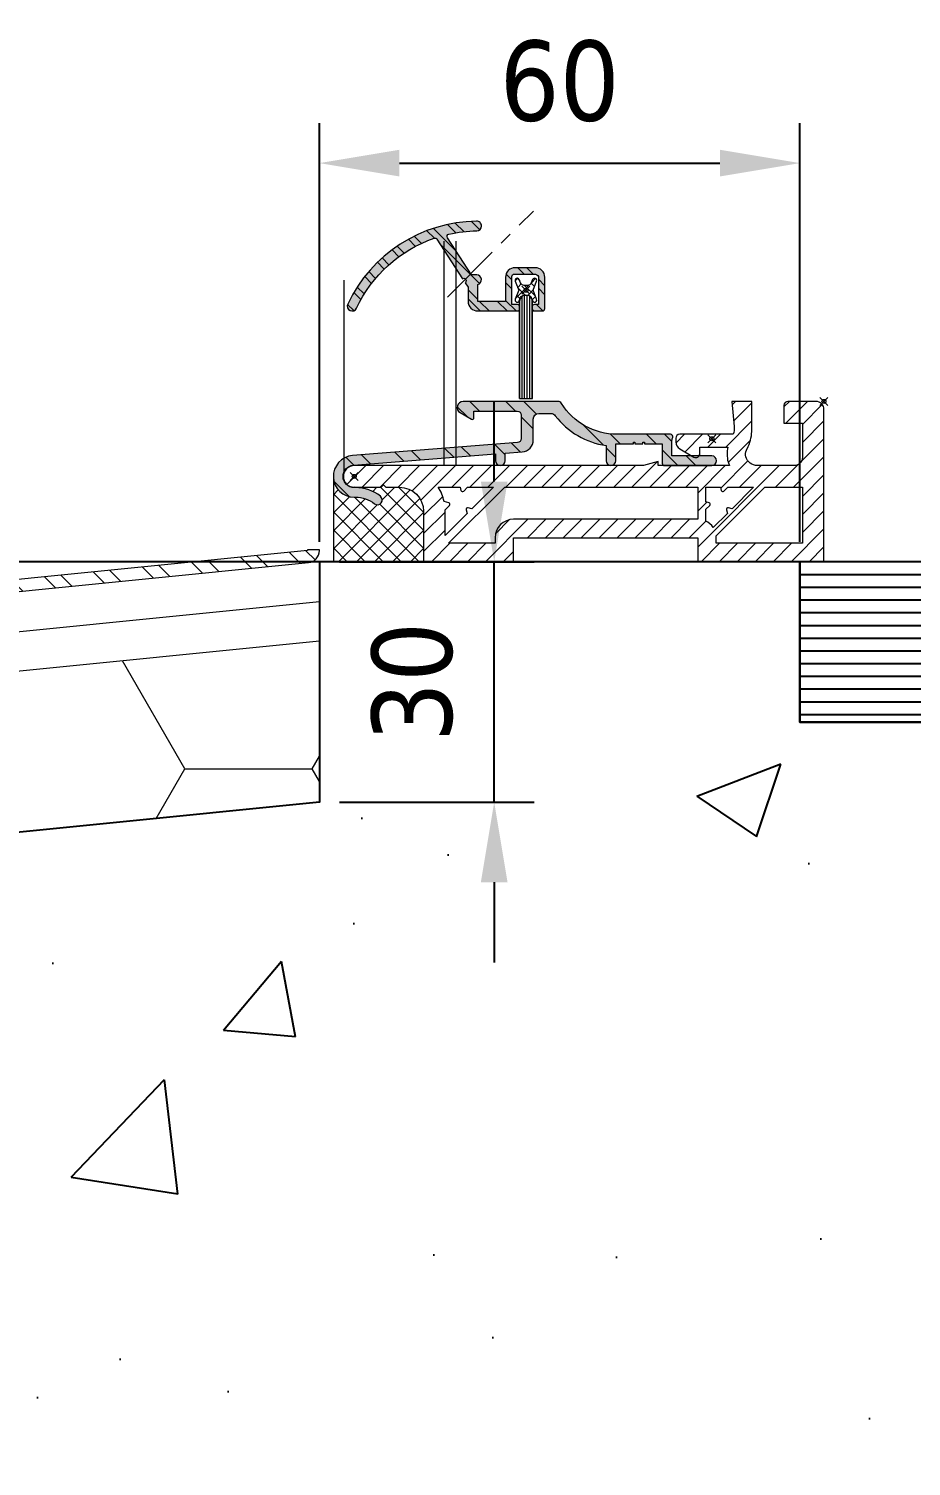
# Model space of a CAD drawing. Header units: millimetres. Extents: x -20000 to 230000, y -17405 to 24510.
# Drawn here: x 44963.7 to 45073.9, y -13999.1 to -13819.8 of the extents above; entities that cross this region are included whole.
import ezdxf

# ---------------------------------------------------------------- set-up
doc = ezdxf.new("R2010")
doc.units = ezdxf.units.MM
doc.header["$PDMODE"] = 35
doc.header["$PDSIZE"] = 0.5
doc.linetypes.add('AXES', pattern=[50.800000000000004, 31.75, -6.35, 6.35, -6.35])
doc.layers.get('0').update_dxf_attribs({"lineweight": 13})
doc.layers.get('Defpoints').update_dxf_attribs({"true_color": 0xc2a584})
doc.layers.add('0 - Invisible', color=43, linetype='Continuous', lineweight=0, plot=False)
for name, color, linetype, lineweight in [('1 - Aluminium', 150, 'Continuous', 13), ('1 - Axe', 1, 'AXES', 0), ('1 - BETON', 251, 'Continuous', 25), ('1 - Béton', 251, 'Continuous', 25), ('1 - Cotation', 32, 'Continuous', 13), ('1 - Isolant', 132, 'Continuous', 13), ('1 - Joint', 7, 'Continuous', 13), ('1 - Platre', 252, 'Continuous', 13), ('1 - PVC', 7, 'Continuous', 13), ('1 - Silicone', 40, 'Continuous', 13)]:
    doc.layers.add(name, color=color, linetype=linetype, lineweight=lineweight)
doc.layers.add('1 - Cache', color=7, linetype='Continuous', lineweight=0, true_color=0xffffff)
doc.styles.add('Texte Poralu', font='tahomabd.ttf')
doc.dimstyles.new('30 - 1000', dxfattribs={"dimtxt": 10, "dimasz": 10, "dimexe": 5, "dimexo": 2.5, "dimgap": 5, "dimtad": 1, "dimdec": 1, "dimtxsty": 'Texte Poralu', "dimcen": 5, "dimazin": 0, "dimtfac": 1, "dimtdec": 1, "dimtmove": 0, "dimatfit": 3, "dimfxl": 1, "dimarcsym": 0})

# ---------------------------------------------------------------- blocks, each defined once
blk = doc.blocks.new('*U394')
at = {"layer": '1 - BETON'}
h = blk.add_hatch(dxfattribs=at)
h.set_pattern_fill('CONCRETE', color=256, scale=15, style=0, pattern_type=2)
h.set_pattern_definition([(49.99999999999999, (-70.00000000007424, 209.9999999999648), (107.589027390113, -9.412820247389266), [11.25, -123.75]), (355, (-70.00000000007424, 209.9999999999648), (-20.81270004195, 112.8288200550018), [9, -99]), (100.4514, (-61.03424800007423, 209.2155989999648), (86.77640725710323, 103.415931309143), [9.5610285, -105.1713168]), (46.18420000000002, (-70.00000000007424, 239.9999999999648), (160.0861572938467, -24.82785214935271), [16.87499999999953, -185.6249999999962]), (96.6356, (-56.65948825007422, 237.9310039499648), (140.1994058323055, 146.1176806350663), [14.3415432, -157.75695]), (351.1842, (-70.00000000007424, 239.9999999999648), (140.1992917700441, 146.1177901387987), [13.5, -148.5]), (21, (-55.00000000007424, 232.4999999999648), (89.53605781776925, -60.39283359980082), [11.25, -123.75]), (326.0000000000001, (-55.00000000007424, 232.4999999999648), (36.49729978823726, 108.772506757028), [9, -99]), (71.4514, (-47.5386650500742, 227.4672590999648), (126.0333942872235, 48.37957450649286), [9.5610285, -105.1713168]), (37.50000000000001, (-70.00000000007424, 209.9999999999648), (1.8239782975936, 49.93407807469672), [0, -97.8, 0, -100.5, 0, -99.375]), (7.499999999999999, (-70.00000000007424, 209.9999999999648), (39.46043061632229, 59.16175678235403), [0, -57.3, 0, -95.55, 0, -37.875]), (327.5, (-103.4500000000742, 209.9999999999648), (80.07336542586135, -3.383230760156963), [0, -37.5, 0, -117, 0, -155.25]), (317.5, (-118.4500000000742, 209.9999999999648), (87.47792540135794, 15.01574734984766), [0, -48.75, 0, -77.69999999999999, 0, -110.25])])
h.paths.add_polyline_path([(-168.1519566091689, -57.97670254202674), (-178.2681680429705, -57.31334441522013), (-168.4836356725723, -54.65991190799345)], flags=8)
edge = h.paths.add_edge_path(flags=0)
edge.add_line((-168.3177961408706, -56.31830722501009), (-98.66519282617082, -49.3530468935398))
h.paths.add_polyline_path([(-179.6117021402969, -60.09346763252723), (-97.09846032620796, -51.84214345111834), (-99.24791440432107, -30.34760266998717), (-181.76115621841, -38.59892685139606)], flags=24)
h.paths.add_polyline_path([(339.9999999999764, -20.00000000001455), (139.99999999998, -220.0000000000109), (-220.0000000000218, -220.0000000000182), (-220.0000000000218, -46.00000000000219), (-60, -30), (-60, 0), (0, 0), (0, -20.00000000001455)])
blk.add_lwpolyline([(339.9999999999764, -20.00000000001455), (0, -20.00000000001455), (0, 0), (-60, 0), (-60, -30), (-220.0000000000218, -46.00000000000219), (-220.0000000000218, -220.0000000000182), (-220.0000000000218, -220.0000000000182)], dxfattribs=at)
blk = doc.blocks.new('*D480')
at = {"layer": '1 - Cotation', "color": 0, "lineweight": -2, "transparency": 16777216}
for p, q in [((45000.00002455682, -13883.76779066064), (45000.00002455682, -13831.53115380268)), ((45060.00002455682, -13883.76779066064), (45060.00002455682, -13831.53115380268)), ((45010.00002455682, -13836.53115380268), (45050.00002455682, -13836.53115380268))]:
    blk.add_line(p, q, dxfattribs=at)
at = {"layer": '1 - Cotation', "color": 0, "transparency": 16777216}
for points in [[(45010.00002455682, -13834.86448713602), (45010.00002455682, -13838.19782046935), (45000.00002455682, -13836.53115380268)], [(45050.00002455682, -13834.86448713602), (45050.00002455682, -13838.19782046935), (45060.00002455682, -13836.53115380268)]]:
    blk.add_solid(points, dxfattribs=at)
at = {"layer": 'Defpoints', "color": 0, "transparency": 16777216}
for p in [(45060.00002455682, -13836.53115380268), (45000.00002455682, -13886.26779066064), (45060.00002455682, -13886.26779066064)]:
    blk.add_point(p, dxfattribs=at)
at = {"layer": '1 - Cotation', "color": 0, "transparency": 16777216, "insert": (45030.00002455682, -13826.32631834264), "char_height": 10, "attachment_point": 5, "style": 'Texte Poralu'}
blk.add_mtext('60', dxfattribs=at)
blk = doc.blocks.new('*D481')
at = {"layer": '1 - Cotation', "color": 0, "lineweight": -2, "transparency": 16777216}
for p, q in [((45021.82938786051, -13876.26779066064), (45021.82938786051, -13866.26779066064)), ((45002.50002455682, -13886.26779066064), (45026.82938786051, -13886.26779066064)), ((45021.82938786051, -13916.26779066064), (45021.82938786051, -13886.26779066064)), ((45002.50002455682, -13916.26779066064), (45026.82938786051, -13916.26779066064)), ((45021.82938786051, -13926.26779066064), (45021.82938786051, -13936.26779066064))]:
    blk.add_line(p, q, dxfattribs=at)
at = {"layer": '1 - Cotation', "color": 0, "transparency": 16777216}
for points in [[(45020.16272119385, -13876.26779066064), (45023.49605452718, -13876.26779066064), (45021.82938786051, -13886.26779066064)], [(45020.16272119385, -13926.26779066064), (45023.49605452718, -13926.26779066064), (45021.82938786051, -13916.26779066064)]]:
    blk.add_solid(points, dxfattribs=at)
at = {"layer": 'Defpoints', "color": 0, "transparency": 16777216}
for p in [(45000.00002455682, -13886.26779066064), (45021.82938786051, -13886.26779066064), (45000.00002455682, -13916.26779066064)]:
    blk.add_point(p, dxfattribs=at)
at = {"layer": '1 - Cotation', "color": 0, "transparency": 16777216, "insert": (45011.62119444211, -13901.26779066064), "char_height": 10, "attachment_point": 5, "rotation": 90, "style": 'Texte Poralu'}
blk.add_mtext('30', dxfattribs=at)
blk = doc.blocks.new('*U435')
at = {"layer": '1 - PVC'}
h = blk.add_hatch(dxfattribs=at)
h.set_pattern_fill('ANSI31', color=256, scale=0.5)
h.set_pattern_definition([(45, (-14881.66629587022, -22134.2231205837), (-1.122532015133644, 1.122532015133644), [])])
edge = h.paths.add_edge_path()
edge.add_line((0, 0), (0, 19))
edge.add_arc((-1, 19), 1, 0, 90)
edge.add_line((-1, 20), (-4.5, 20))
edge.add_arc((-4.500000000000909, 19.49999999999909), 0.5000000000009095, 89.99999999989578, 179.9999999998958)
edge.add_line((-5.000000000001819, 19.5), (-5.000000000001819, 17.29999999999927))
edge.add_line((-5.000000000001819, 17.29999999999927), (-2.700000000000728, 17.29999999999927))
edge.add_line((-2.700000000000728, 17.29999999999927), (-2.700000000000728, 13))
edge.add_arc((-3.700000000000728, 13), 1, -90, 0, ccw=False)
edge.add_line((-3.700000000000728, 12), (-8.311321888264501, 12))
edge.add_arc((-8.311321888265647, 13.50000000000042), 1.500000000000423, 195.7910797734419, 270.00000000004377, ccw=False)
edge.add_arc((-8.600000000001454, 13.41836086841853), 1.199999999999096, 154.9999999998792, 195.7910797733265, ccw=False)
edge.add_line((-9.687569344443546, 13.92550278250928), (-9.468461064816438, 14.39538200450988))
edge.add_arc((-13.99999999999867, 16.50847331321242), 4.999999999998673, 335.0000000000051, 360.0000000000121)
edge.add_line((-9, 16.50847331321347), (-9, 20))
edge.add_line((-9, 20), (-11.50000000000182, 20))
edge.add_line((-11.50000000000182, 20), (-11.22548085396193, 16.86223180263551))
edge.add_arc((-13.71596759919389, 16.64434244576804), 2.500000000002447, -17.321731380434073, 4.999999999956515, ccw=False)
edge.add_line((-11.32934774604655, 15.89999999999782), (-18.00000000000182, 15.89999999999782))
edge.add_arc((-18.00000000000182, 15.39999999999782), 0.5, 90, 180)
edge.add_line((-18.50000000000182, 15.39999999999782), (-18.50000000000182, 14.94337567297407))
edge.add_arc((-17.50000000000079, 14.94337567296957), 1.000000000001027, 179.9999999997419, 239.999999999966)
edge.add_line((-18.00000000000182, 14.07735026918454), (-16.25000000000909, 13.06698729810523))
edge.add_arc((-16.00000000000978, 13.49999999999864), 0.5000000000006858, 240.0000000001361, 360.0000000001559)
edge.add_line((-15.50000000000909, 13.5), (-15.50000000000909, 14.29999999999927))
edge.add_line((-15.50000000000909, 14.29999999999927), (-11.98713927107747, 14.29999999999927))
edge.add_arc((-8.60000000000309, 13.4183608684207), 3.499999999997839, 165.4102109208336, 195.7910797734453)
edge.add_arc((-8.311321888269568, 13.50000000000161), 3.7999999999967, 195.7910797734765, 203.2495625906344)
edge.add_line((-11.8027399382845, 12), (-14.99612715895091, 12))
edge.add_line((-14.99612715895091, 12), (-16.19612715895164, 12))
edge.add_line((-16.19612715895164, 12), (-20.70000000000073, 12))
edge.add_line((-20.70000000000073, 12), (-20.70000000000073, 12.4960407087674))
edge.add_line((-20.70000000000073, 12.4960407087674), (-22.55124912775864, 12))
edge.add_line((-22.55124912775864, 12), (-24.41727453154635, 12))
edge.add_line((-24.41727453154635, 12), (-53.00000000000182, 12))
edge.add_line((-53.00000000000182, 12), (-58.64999999999964, 12))
edge.add_arc((-58.64999999999873, 10.64999999999873), 1.350000000001273, 90.00000000003861, 180.0000000000386)
edge.add_arc((-58.65000000000101, 10.64999999999827), 1.349999999998992, 180.0000000000191, 270.0000000000582)
edge.add_line((-58.64999999999964, 9.299999999999272), (-55.30000000000109, 9.299999999999272))
edge.add_line((-55.30000000000109, 9.299999999999272), (-55, 9.599999999998545))
edge.add_line((-55, 9.599999999998545), (-54.70000000000073, 9.299999999999272))
edge.add_line((-54.70000000000073, 9.299999999999272), (-53.00000000000182, 9.299999999999272))
edge.add_arc((-53.00000000000216, 6.299999999998931), 3.000000000000341, 6.480149750132114e-12, 89.99999999999352, ccw=False)
edge.add_line((-50.00000000000182, 6.299999999999272), (-50, 0))
edge.add_line((-50, 0), (-38.75, 0))
edge.add_line((-38.75, 0), (-38.75, 3))
edge.add_line((-38.75, 3), (-15.75366354532889, 3))
edge.add_line((-15.75366354532889, 3), (-15.75366354532889, 0))
edge.add_line((-15.75366354532889, 0), (0, 0))
edge = h.paths.add_edge_path(flags=16)
edge.add_arc((-38.75000000000091, 2.999999999999091), 2.300000000000182, 89.99999999997735, 179.9999999999773)
edge.add_line((-41.05000000000109, 3), (-41.05000000000109, 2.299999999999272))
edge.add_line((-41.05000000000109, 2.299999999999272), (-46.86091270347788, 2.299999999999272))
edge.add_line((-46.86091270347788, 2.299999999999272), (-39.86091270347788, 9.299999999999272))
edge.add_line((-39.86091270347788, 9.299999999999272), (-15.75366354532889, 9.299999999999272))
edge.add_line((-15.75366354532889, 9.299999999999272), (-15.75366354532889, 5.299999999999272))
edge.add_line((-15.75366354532889, 5.299999999999272), (-38.75, 5.299999999999272))
edge = h.paths.add_edge_path(flags=16)
edge.add_line((-12.48695457369467, 8.80917109188158), (-11.99612566557516, 9.299999999999272))
edge.add_line((-11.99612566557516, 9.299999999999272), (-8.778789811178285, 9.299999999999272))
edge.add_line((-8.778789811178285, 9.299999999999272), (-11.48045287493005, 6.598336936247506))
edge.add_line((-11.48045287493005, 6.598336936247506), (-11.92659490358892, 6.717880332536879))
edge.add_arc((-11.97835871261077, 6.524695167279332), 0.2000000000000906, 74.99999999960788, 195.0000000003919)
edge.add_line((-12.17154387786832, 6.472931358257483), (-12.05200048158076, 6.026789329596795))
edge.add_line((-12.05200048158076, 6.026789329596795), (-13.82527213435969, 4.253517676817864))
edge.add_arc((-15.75366354532898, 2.999999999996012), 2.300000000001078, 33.02518883844211, 64.22853825951026)
edge.add_line((-14.75366354533071, 5.071231517718843), (-14.75366354533071, 6.542462120243727))
edge.add_line((-14.75366354533071, 6.542462120243727), (-14.26283463721302, 7.033291028361418))
edge.add_arc((-14.40425599345008, 7.174712384599895), 0.2000000000006509, 314.9999999997134, 435.0000000004596)
edge.add_line((-14.35249218443096, 7.367897549858753), (-14.75366354533071, 7.475391092040809))
edge.add_line((-14.75366354533071, 7.475391092040809), (-14.75366354533071, 9.299999999999272))
edge.add_line((-14.75366354533071, 9.299999999999272), (-12.92905463737225, 9.299999999999272))
edge.add_line((-12.92905463737225, 9.299999999999272), (-12.82156109519201, 8.89882863909952))
edge.add_arc((-12.62837592993297, 8.950592448119313), 0.2000000000009969, 194.9999999997125, 315.0000000001148)
edge = h.paths.add_edge_path(flags=16)
edge.add_line((-44.98329102836578, 8.80917109188158), (-44.49246212024809, 9.299999999999272))
edge.add_line((-44.49246212024809, 9.299999999999272), (-41.27512626585121, 9.299999999999272))
edge.add_line((-41.27512626585121, 9.299999999999272), (-43.97678932960116, 6.598336936247506))
edge.add_line((-43.97678932960116, 6.598336936247506), (-44.42293135826185, 6.717880332536879))
edge.add_arc((-44.47469516728375, 6.524695167279382), 0.2000000000000555, 74.99999999959043, 195.0000000004094)
edge.add_line((-44.66788033254124, 6.472931358257483), (-44.54833693625187, 6.026789329596795))
edge.add_line((-44.54833693625187, 6.026789329596795), (-47.30000000000109, 3.275126265849394))
edge.add_line((-47.30000000000109, 3.275126265849394), (-47.30000000000109, 6.299999999999272))
edge.add_arc((-52.99999999994009, 6.300000000003222), 5.699999999938996, 359.9999999999603, 361.9033469614453)
edge.add_line((-47.30314481847745, 6.489317301766278), (-46.75917109188413, 7.033291028361418))
edge.add_arc((-46.90059244812204, 7.174712384599667), 0.2000000000010911, 314.999999999932, 435.0000000002411)
edge.add_line((-46.84882863910207, 7.367897549858753), (-47.43306752642457, 7.524443887905363))
edge.add_arc((-53.00000000000403, 6.300000000000891), 5.70000000000177, 12.40465739963174, 31.75686385926699)
edge.add_line((-48.15335167357989, 9.299999999999272), (-45.42539109204336, 9.299999999999272))
edge.add_line((-45.42539109204336, 9.299999999999272), (-45.31789754986312, 8.89882863909952))
edge.add_arc((-45.12471238460408, 8.950592448119313), 0.2000000000009987, 194.9999999997123, 315.0000000001144)
h.paths.add_polyline_path([(-13.45366354532962, 2.299999999999272), (-13.45366354532962, 3.210912703474605), (-7.36457624880677, 9.299999999999272), (-2.700000000000728, 9.299999999999272), (-2.700000000000728, 2.299999999999272)], flags=16)
at = {"layer": '0 - Invisible'}
for p in [(0, 20), (-14, 15.34371396201459), (-58.64999999999873, 10.64999999999873)]:
    blk.add_point(p, dxfattribs=at)
at = {"layer": '1 - PVC'}
blk.add_lwpolyline([(0, 0), (0, 19, 0.414213562373095), (-1, 20), (-4.5, 20, 0.414213562373095), (-5.000000000001819, 19.5), (-5.000000000001819, 17.29999999999927), (-2.700000000000728, 17.29999999999927), (-2.700000000000728, 13, -0.414213562373095), (-3.700000000000728, 12), (-8.311321888264501, 12, -0.3356092712836038), (-9.754712446941994, 13.0918043421043, -0.1798882176655349), (-9.687569344443546, 13.92550278250928), (-9.468461064816438, 14.39538200450988, 0.1095178116832723), (-9, 16.50847331321347), (-9, 20), (-11.50000000000182, 20), (-11.22548085396193, 16.86223180263551, -0.09770607425652784), (-11.32934774604655, 15.89999999999782), (-18.00000000000182, 15.89999999999782, 0.414213562373095), (-18.50000000000182, 15.39999999999782), (-18.50000000000182, 14.94337567297407, 0.2679491924321712), (-18.00000000000182, 14.07735026918454), (-16.25000000000909, 13.06698729810523, 0.5773502691897413), (-15.50000000000909, 13.5), (-15.50000000000909, 14.29999999999927), (-11.98713927107747, 14.29999999999927, 0.1333435268768626), (-11.96791130357815, 12.4659043333304, 0.0325552644632953), (-11.8027399382845, 12), (-14.99612715895091, 12), (-16.19612715895164, 12), (-20.70000000000073, 12), (-20.70000000000073, 12.4960407087674), (-22.55124912775864, 12), (-24.41727453154635, 12), (-53.00000000000182, 12), (-58.64999999999964, 12, 0.414213562373095), (-60, 10.64999999999782, 0.4142135623732948), (-58.64999999999964, 9.299999999999272), (-55.30000000000109, 9.299999999999272), (-55, 9.599999999998545), (-54.70000000000073, 9.299999999999272), (-53.00000000000182, 9.299999999999272, -0.4142135623730284), (-50.00000000000182, 6.299999999999272), (-50, 0), (-38.75, 0), (-38.75, 3), (-15.75366354532889, 3), (-15.75366354532889, 0), (0, 0)], format="xyb", dxfattribs=at)
for points in [[(-44.98329102836578, 8.80917109188158), (-44.49246212024809, 9.299999999999272), (-41.27512626585121, 9.299999999999272), (-43.97678932960116, 6.598336936247506), (-44.42293135826185, 6.717880332536879, 0.5773502691943897), (-44.66788033254124, 6.472931358257483), (-44.54833693625187, 6.026789329596795), (-47.30000000000109, 3.275126265849394), (-47.30000000000109, 6.299999999999272, 0.008305108761359516), (-47.30314481847745, 6.489317301766278), (-46.75917109188413, 7.033291028361418, 0.5773502691914185), (-46.84882863910207, 7.367897549858753), (-47.43306752642457, 7.524443887905363, 0.08464119252194059), (-48.15335167357989, 9.299999999999272), (-45.42539109204336, 9.299999999999272), (-45.31789754986312, 8.89882863909952, 0.5773502691919643)], [(-38.75, 5.299999999999272, 0.414213562373095), (-41.05000000000109, 3), (-41.05000000000109, 2.299999999999272), (-46.86091270347788, 2.299999999999272), (-39.86091270347788, 9.299999999999272), (-15.75366354532889, 9.299999999999272), (-15.75366354532889, 5.299999999999272)], [(-12.48695457369467, 8.80917109188158), (-11.99612566557516, 9.299999999999272), (-8.778789811178285, 9.299999999999272), (-11.48045287493005, 6.598336936247506), (-11.92659490358892, 6.717880332536879, 0.5773502691941863), (-12.17154387786832, 6.472931358257483), (-12.05200048158076, 6.026789329596795), (-13.82527213435969, 4.253517676817864, 0.1369978495083751), (-14.75366354533071, 5.071231517718843), (-14.75366354533071, 6.542462120243727), (-14.26283463721302, 7.033291028361418, 0.5773502691939694), (-14.35249218443096, 7.367897549858753), (-14.75366354533071, 7.475391092040809), (-14.75366354533071, 9.299999999999272), (-12.92905463737225, 9.299999999999272), (-12.82156109519201, 8.89882863909952, 0.5773502691919643)]]:
    blk.add_lwpolyline(points, format="xyb", close=True, dxfattribs=at)
blk.add_lwpolyline([(-13.45366354532962, 2.299999999999272), (-13.45366354532962, 3.210912703474605), (-7.36457624880677, 9.299999999999272), (-2.700000000000728, 9.299999999999272), (-2.700000000000728, 2.299999999999272)], close=True, dxfattribs=at)
blk = doc.blocks.new('*U436')
at = {"layer": '1 - Aluminium'}
h = blk.add_hatch(dxfattribs=at)
h.set_pattern_fill('ANSI32', color=256, scale=0.5, angle=90)
h.set_pattern_definition([(135, (0, 0), (-3.367596045400933, -3.367596045400933), []), (135, (1.374705833063877e-16, 2.245065), (-3.367596045400933, -3.367596045400933), [])])
edge = h.paths.add_edge_path()
edge.add_arc((32.79999999999828, 13.40000000000288), 8.149999999999242, 211.7363660144763, 270.0000000000197, ccw=False)
edge.add_arc((25.44337033689984, 8.850000000002257), 0.4999999999999251, 31.73636601425047, 89.99999999982697)
edge.add_line((25.44337033690135, 9.350000000002183), (13.60000000000036, 9.350000000001273))
edge.add_arc((13.60000000000042, 8.60000000000075), 0.750000000000524, 90.0000000000046, 240.0000000000178)
edge.add_line((13.22500000000036, 7.95048094716185), (14.65000000000146, 7.12775681356743))
edge.add_arc((14.75000000000132, 7.300961894323708), 0.1999999999994055, 239.9999999999459, 359.9999999998934)
edge.add_line((14.95000000000073, 7.300961894323336), (14.95000000000073, 8.150000000000546))
edge.add_line((14.95000000000073, 8.150000000000546), (20.35000000000036, 8.150000000000546))
edge.add_arc((20.35000000000036, 7.650000000000546), 0.5, 0, 90, ccw=False)
edge.add_line((20.85000000000036, 7.650000000000546), (20.85000000000036, 4.711165549178077))
edge.add_arc((20.35000000000027, 4.711165549178679), 0.5000000000000888, 274.4999999999281, 359.999999999931, ccw=False)
edge.add_line((20.38922954786358, 4.212706882311977), (-0.2039936488909007, 2.591985067706446))
edge.add_arc((1.604522070763892e-12, -2.154006140120401e-14), 2.600000000000342, 94.50000000000182, 270.0000000000047)
edge.add_line((1.818989403545856e-12, -2.600000000000364), (0.1691576391185663, -2.600000000001273))
edge.add_arc((0.1691576391193663, -6.399999999998393), 3.799999999997119, 51.63667647311962, 90.00000000001211, ccw=False)
edge.add_arc((2.900000000000544, -2.949999999999817), 0.5999999999998415, 231.6366764730626, 411.6366764730624)
edge.add_arc((0.1691576391181322, -6.400000000001317), 4.999999999999861, 51.63667647311559, 89.99999999999503)
edge.add_line((0.1691576391185663, -1.400000000001455), (1.818989403545856e-12, -1.400000000000546))
edge.add_arc((1.317328190975076e-12, 1.666895788066114e-14), 1.400000000000562, 94.50000000003058, 270.0000000000205, ccw=False)
edge.add_line((-0.1098427340184571, 1.395684267226898), (17.65000000000146, 2.79341420333094))
edge.add_line((17.65000000000146, 2.79341420333094), (17.65000000000146, 1.950000000000728))
edge.add_arc((18.25000000000182, 1.950000000000728), 0.6000000000003638, 180, 360)
edge.add_line((18.85000000000218, 1.950000000000728), (18.85000000000218, 2.887856251520134))
edge.add_line((18.85000000000218, 2.887856251520134), (20.96768864359183, 3.05452196229453))
edge.add_arc((20.85000000000033, 4.549897962894276), 1.500000000000033, 274.4999999999895, 359.9999999999795)
edge.add_line((22.35000000000036, 4.549897962893738), (22.35000000000036, 7.150000000000546))
edge.add_arc((23.05000000000101, 7.150000000000626), 0.7000000000006494, 89.99999999999358, 180.0000000000065, ccw=False)
edge.add_line((23.05000000000109, 7.850000000001273), (24.5501515165397, 7.850000000000364))
edge.add_arc((24.55015151654059, 7.149999999998903), 0.7000000000014603, 37.14719319513648, 90.0000000000727, ccw=False)
edge.add_arc((32.79999999999986, 13.40000000000278), 9.650000000002581, 217.1471931950963, 261.9581501507603)
edge.add_line((31.45000000000073, 3.844896651527051), (31.45000000000073, 1.950000000000728))
edge.add_arc((32.05000000000018, 1.950000000000728), 0.5999999999994543, 180, 360)
edge.add_line((32.64999999999964, 1.950000000000728), (32.65000000000146, 4.050000000001091))
edge.add_line((32.65000000000146, 4.050000000001091), (34.85000000000036, 4.050000000001091))
edge.add_line((34.85000000000036, 4.050000000001091), (34.85000000000036, 4.25))
edge.add_line((34.85000000000036, 4.25), (35.04999999999927, 4.25))
edge.add_line((35.04999999999927, 4.25), (35.04999999999927, 4.050000000001091))
edge.add_line((35.04999999999927, 4.050000000001091), (36.04999999999927, 4.050000000001091))
edge.add_line((36.04999999999927, 4.050000000001091), (36.04999999999927, 4.25))
edge.add_line((36.04999999999927, 4.25), (36.25, 4.25))
edge.add_line((36.25, 4.25), (36.25, 4.050000000001091))
edge.add_line((36.25, 4.050000000001091), (38.44999999999891, 4.050000000001091))
edge.add_line((38.44999999999891, 4.050000000001091), (38.44999999999891, 1.650000000000546))
edge.add_arc((38.74999999999773, 1.650000000001), 0.2999999999988177, 180.0000000000869, 270.0000000000868)
edge.add_line((38.74999999999818, 1.350000000002183), (44.64999999999782, 1.350000000000364))
edge.add_arc((44.64999999999782, 1.950000000000728), 0.6000000000003638, 270, 450)
edge.add_line((44.64999999999782, 2.550000000001091), (39.64999999999782, 2.550000000001091))
edge.add_line((39.64999999999782, 2.550000000001091), (39.64999999999782, 4.25))
edge.add_arc((41.14999999999966, 4.249999999997807), 1.500000000001847, 157.1146195237552, 179.9999999999162, ccw=False)
edge.add_arc((39.49168760482134, 4.950000000000302), 0.299999999999701, 337.1146195238804, 450.0000000000678)
edge.add_line((39.49168760482098, 5.25), (32.80000000000109, 5.250000000003638))
at = {"layer": '1 - Cache'}
h = blk.add_hatch(color=256, dxfattribs=at)
h.dxf.hatch_style = 1
edge = h.paths.add_edge_path()
edge.add_arc((32.79999999999828, 13.40000000000288), 8.149999999999242, 211.7363660144763, 270.0000000000197, ccw=False)
edge.add_arc((25.44337033689984, 8.850000000002257), 0.4999999999999251, 31.73636601425047, 89.99999999982697)
edge.add_line((25.44337033690135, 9.350000000002183), (13.60000000000036, 9.350000000001273))
edge.add_arc((13.60000000000042, 8.60000000000075), 0.750000000000524, 90.0000000000046, 240.0000000000178)
edge.add_line((13.22500000000036, 7.95048094716185), (14.65000000000146, 7.12775681356743))
edge.add_arc((14.75000000000132, 7.300961894323708), 0.1999999999994055, 239.9999999999459, 359.9999999998934)
edge.add_line((14.95000000000073, 7.300961894323336), (14.95000000000073, 8.150000000000546))
edge.add_line((14.95000000000073, 8.150000000000546), (20.35000000000036, 8.150000000000546))
edge.add_arc((20.35000000000036, 7.650000000000546), 0.5, 0, 90, ccw=False)
edge.add_line((20.85000000000036, 7.650000000000546), (20.85000000000036, 4.711165549178077))
edge.add_arc((20.35000000000027, 4.711165549178679), 0.5000000000000888, 274.4999999999281, 359.999999999931, ccw=False)
edge.add_line((20.38922954786358, 4.212706882311977), (-0.2039936488909007, 2.591985067706446))
edge.add_arc((1.604522070763892e-12, -2.154006140120401e-14), 2.600000000000342, 94.50000000000182, 270.0000000000047)
edge.add_line((1.818989403545856e-12, -2.600000000000364), (0.1691576391185663, -2.600000000001273))
edge.add_arc((0.1691576391193663, -6.399999999998393), 3.799999999997119, 51.63667647311962, 90.00000000001211, ccw=False)
edge.add_arc((2.900000000000544, -2.949999999999817), 0.5999999999998415, 231.6366764730626, 411.6366764730624)
edge.add_arc((0.1691576391181322, -6.400000000001317), 4.999999999999861, 51.63667647311559, 89.99999999999503)
edge.add_line((0.1691576391185663, -1.400000000001455), (1.818989403545856e-12, -1.400000000000546))
edge.add_arc((1.317328190975076e-12, 1.666895788066114e-14), 1.400000000000562, 94.50000000003058, 270.0000000000205, ccw=False)
edge.add_line((-0.1098427340184571, 1.395684267226898), (17.65000000000146, 2.79341420333094))
edge.add_line((17.65000000000146, 2.79341420333094), (17.65000000000146, 1.950000000000728))
edge.add_arc((18.25000000000182, 1.950000000000728), 0.6000000000003638, 180, 360)
edge.add_line((18.85000000000218, 1.950000000000728), (18.85000000000218, 2.887856251520134))
edge.add_line((18.85000000000218, 2.887856251520134), (20.96768864359183, 3.05452196229453))
edge.add_arc((20.85000000000033, 4.549897962894276), 1.500000000000033, 274.4999999999895, 359.9999999999795)
edge.add_line((22.35000000000036, 4.549897962893738), (22.35000000000036, 7.150000000000546))
edge.add_arc((23.05000000000101, 7.150000000000626), 0.7000000000006494, 89.99999999999358, 180.0000000000065, ccw=False)
edge.add_line((23.05000000000109, 7.850000000001273), (24.5501515165397, 7.850000000000364))
edge.add_arc((24.55015151654059, 7.149999999998903), 0.7000000000014603, 37.14719319513648, 90.0000000000727, ccw=False)
edge.add_arc((32.79999999999986, 13.40000000000278), 9.650000000002581, 217.1471931950963, 261.9581501507603)
edge.add_line((31.45000000000073, 3.844896651527051), (31.45000000000073, 1.950000000000728))
edge.add_arc((32.05000000000018, 1.950000000000728), 0.5999999999994543, 180, 360)
edge.add_line((32.64999999999964, 1.950000000000728), (32.65000000000146, 4.050000000001091))
edge.add_line((32.65000000000146, 4.050000000001091), (34.85000000000036, 4.050000000001091))
edge.add_line((34.85000000000036, 4.050000000001091), (34.85000000000036, 4.25))
edge.add_line((34.85000000000036, 4.25), (35.04999999999927, 4.25))
edge.add_line((35.04999999999927, 4.25), (35.04999999999927, 4.050000000001091))
edge.add_line((35.04999999999927, 4.050000000001091), (36.04999999999927, 4.050000000001091))
edge.add_line((36.04999999999927, 4.050000000001091), (36.04999999999927, 4.25))
edge.add_line((36.04999999999927, 4.25), (36.25, 4.25))
edge.add_line((36.25, 4.25), (36.25, 4.050000000001091))
edge.add_line((36.25, 4.050000000001091), (38.44999999999891, 4.050000000001091))
edge.add_line((38.44999999999891, 4.050000000001091), (38.44999999999891, 1.650000000000546))
edge.add_arc((38.74999999999773, 1.650000000001), 0.2999999999988177, 180.0000000000869, 270.0000000000868)
edge.add_line((38.74999999999818, 1.350000000002183), (44.64999999999782, 1.350000000000364))
edge.add_arc((44.64999999999782, 1.950000000000728), 0.6000000000003638, 270, 450)
edge.add_line((44.64999999999782, 2.550000000001091), (39.64999999999782, 2.550000000001091))
edge.add_line((39.64999999999782, 2.550000000001091), (39.64999999999782, 4.25))
edge.add_arc((41.14999999999966, 4.249999999997807), 1.500000000001847, 157.1146195237552, 179.9999999999162, ccw=False)
edge.add_arc((39.49168760482134, 4.950000000000302), 0.299999999999701, 337.1146195238804, 450.0000000000678)
edge.add_line((39.49168760482098, 5.25), (32.80000000000109, 5.250000000003638))
at = {"layer": '0 - Invisible'}
blk.add_point((0, 0), dxfattribs=at)
at = {"layer": '1 - Aluminium'}
blk.add_lwpolyline([(32.80000000000109, 5.250000000003638, -0.2598452073072476), (25.86860904575042, 9.113005780347521, 0.2598452073074014), (25.44337033690135, 9.350000000002183), (13.60000000000036, 9.350000000001273, 0.767326987979052), (13.22500000000036, 7.95048094716185), (14.65000000000146, 7.12775681356743, 0.5773502691893215), (14.95000000000073, 7.300961894323336), (14.95000000000073, 8.150000000000546), (20.35000000000036, 8.150000000000546, -0.414213562373095), (20.85000000000036, 7.650000000000546), (20.85000000000036, 4.711165549178077, -0.3913924554631051), (20.38922954786358, 4.212706882311977), (-0.2039936488909007, 2.591985067706446, 0.961481451595353), (1.818989403545856e-12, -2.600000000000364), (0.1691576391185663, -2.600000000001273, -0.168972734816684), (2.527612405334366, -3.420454545454049, 0.9999999999999972), (3.272387594666725, -2.479545454545587, 0.1689727348166255), (0.1691576391185663, -1.400000000001455), (1.818989403545856e-12, -1.400000000000546, -0.9614814515952432), (-0.1098427340184571, 1.395684267226898), (17.65000000000146, 2.79341420333094), (17.65000000000146, 1.950000000000728, 0.9999999999999999), (18.85000000000218, 1.950000000000728), (18.85000000000218, 2.887856251520134), (20.96768864359183, 3.05452196229453, 0.3913924554630396), (22.35000000000036, 4.549897962893738), (22.35000000000036, 7.150000000000546, -0.4142135623731616), (23.05000000000109, 7.850000000001273), (24.5501515165397, 7.850000000000364, -0.2347909844423889), (25.1081122835385, 7.572705314009909, 0.1980550156112587), (31.45000000000073, 3.844896651527051), (31.45000000000073, 1.950000000000728, 0.9999999999999999), (32.64999999999964, 1.950000000000728), (32.65000000000146, 4.050000000001091), (34.85000000000036, 4.050000000001091), (34.85000000000036, 4.25), (35.04999999999927, 4.25), (35.04999999999927, 4.050000000001091), (36.04999999999927, 4.050000000001091), (36.04999999999927, 4.25), (36.25, 4.25), (36.25, 4.050000000001091), (38.44999999999891, 4.050000000001091), (38.44999999999891, 1.650000000000546, 0.414213562373095), (38.74999999999818, 1.350000000002183), (44.64999999999782, 1.350000000000364, 0.9999999999999999), (44.64999999999782, 2.550000000001091), (39.64999999999782, 2.550000000001091), (39.64999999999782, 4.25, -0.1001895376128273), (39.76807300401742, 4.83333333333394, 0.5366750419290878), (39.49168760482098, 5.25)], format="xyb", close=True, dxfattribs=at)
blk = doc.blocks.new('*U437')
at = {"layer": '1 - Joint'}
h = blk.add_hatch(dxfattribs=at)
h.set_pattern_fill('ANSI37', color=256, scale=0.25)
h.set_pattern_definition([(45, (0, 0), (-0.561266007566822, 0.5612660075668221), []), (135, (0, 0), (-0.5612660075668221, -0.561266007566822), [])])
edge = h.paths.add_edge_path()
edge.add_arc((-0.2063680960695958, -1.099999999999985), 0.4999999999993847, 90.00000000004741, 159.1297933032639, ccw=False)
edge.add_line((-0.2063680960700092, -0.6000000000006), (0.2063680960682452, -0.6000000000006))
edge.add_arc((0.2063680960680197, -1.099999999999838), 0.4999999999992379, 20.870206696752405, 89.99999999997408, ccw=False)
edge.add_line((0.6735630203902749, -0.9218739135140002), (0.8277147408653311, -1.32618808670305))
edge.add_arc((1.079999999999962, -1.230000000000387), 0.270000000000272, 200.8702066967676, 380.8702066967763)
edge.add_line((1.332285259134578, -1.133811913297686), (0.8999999999987542, -4.636291350834654e-13))
edge.add_line((0.8999999999987542, -4.636291350834654e-13), (1.332285259134578, 1.133811913296986))
edge.add_arc((1.079999999999949, 1.229999999999539), 0.2700000000002314, 339.129793303254, 519.1297933032471)
edge.add_line((0.8277147408653311, 1.326188086702123), (0.6735630203902749, 0.9218739135133003))
edge.add_arc((0.2063680960677191, 1.099999999998868), 0.4999999999994226, 270.0000000000603, 339.1297933032888, ccw=False)
edge.add_line((0.2063680960682452, 0.5999999999994454), (-0.2063680960700092, 0.5999999999996728))
edge.add_arc((-0.2063680960696164, 1.099999999999028), 0.4999999999993547, 200.8702066967337, 269.99999999995504, ccw=False)
edge.add_line((-0.6735630203920389, 0.9218739135133003), (-0.8277147408670951, 1.326188086702123))
edge.add_arc((-1.080000000000811, 1.229999999999444), 0.2699999999994223, 20.87020669683997, 200.8702066968415)
edge.add_line((-1.332285259134523, 1.133811913296759), (-0.9000000000005182, -4.636291350834654e-13))
edge.add_line((-0.9000000000005182, -4.636291350834654e-13), (-1.332285259134523, -1.133811913297686))
edge.add_arc((-1.080000000000803, -1.230000000000353), 0.2699999999994223, 159.1297933031628, 339.1297933031557)
edge.add_line((-0.8277147408670951, -1.32618808670305), (-0.6735630203920389, -0.9218739135142275))
at = {"layer": '1 - Platre'}
h = blk.add_hatch(dxfattribs=at)
h.set_pattern_fill('ANSI31', color=256, scale=0.1, angle=45)
h.set_pattern_definition([(90, (0, 0), (-0.3175, 5.551115123125783e-17), [])])
edge = h.paths.add_edge_path()
edge.add_line((-0.8000000000001544, -1.400000000000555), (-0.8000000000001544, -13.50000000000046))
edge.add_line((-0.8000000000001544, -13.50000000000046), (0.7999999999983904, -13.50000000000046))
edge.add_line((0.7999999999983904, -13.50000000000046), (0.7999999999991181, -1.400000000000555))
edge.add_arc((-5.181410855925606e-13, -1.400000000000555), 0.7999999999996362, 1.590277340732482e-14, 180)
at = {"layer": '1 - Joint'}
blk.add_lwpolyline([(-0.6735630203920389, -0.9218739135142275, -0.3111292957930281), (-0.2063680960700092, -0.6000000000006), (0.2063680960682452, -0.6000000000006, -0.3111292957930531), (0.6735630203902749, -0.9218739135140002), (0.8277147408653311, -1.32618808670305, 1.000000000000075), (1.332285259134578, -1.133811913297686), (0.8999999999987542, -4.636291350834654e-13), (1.332285259134578, 1.133811913296986, 0.9999999999999392), (0.8277147408653311, 1.326188086702123), (0.6735630203902749, 0.9218739135133003, -0.3111292957930854), (0.2063680960682452, 0.5999999999994454), (-0.2063680960700092, 0.5999999999996728, -0.3111292957930507), (-0.6735630203920389, 0.9218739135133003), (-0.8277147408670951, 1.326188086702123, 1.000000000000013), (-1.332285259134523, 1.133811913296759), (-0.9000000000005182, -4.636291350834654e-13), (-1.332285259134523, -1.133811913297686, 0.9999999999999388), (-0.8277147408670951, -1.32618808670305)], format="xyb", close=True, dxfattribs=at)
at = {"layer": '1 - Platre'}
blk.add_lwpolyline([(-0.8000000000001544, -1.400000000000555), (-0.8000000000001544, -13.50000000000046), (0.7999999999983904, -13.50000000000046), (0.7999999999991181, -1.400000000000555, 0.9999999999999999)], format="xyb", close=True, dxfattribs=at)
blk = doc.blocks.new('*U438')
at = {"layer": '1 - Aluminium'}
h = blk.add_hatch(dxfattribs=at)
h.set_pattern_fill('ANSI32', color=256, scale=0.25, angle=90)
h.set_pattern_definition([(135, (46.2309668601691, -31.41147980295035), (-1.683798022700467, -1.683798022700466), []), (135, (46.2309668601691, -30.28894730295035), (-1.683798022700467, -1.683798022700466), [])])
edge = h.paths.add_edge_path()
edge.add_arc((-2.901947813565884, -7.999922454581274), 16.80000000002234, 90.65217238196323, 102.60432026857302, ccw=False)
edge.add_arc((-3.100000000000516, 9.398950363283813), 0.6000000000005307, 270.6521723818807, 359.9999999999399)
edge.add_arc((-3.100000000003031, 9.398950363280392), 0.6000000000030457, 2.666577044925476e-10, 90.65217238225944)
edge.add_arc((-2.901947813568928, -7.999922454559179), 18.0000000000004, 90.65217238196958, 154.8314286479211)
edge.add_arc((-18.64999999999902, -0.5999999999996068), 0.5999999999998122, 154.8314286479527, 334.8314286479527)
edge.add_arc((-2.901947813561344, -7.999922454568097), 16.80000000001143, 109.14825193893259, 154.8314286479023, ccw=False)
edge.add_arc((-8.31417182571895, 7.587182191344468), 0.2999999999991781, 32.99999999988768, 109.14825193877519, ccw=False)
edge.add_line((-8.06257065533569, 7.750573901848036), (-4.864267368072554, 2.825618726138089))
edge.add_arc((-4.70087565756798, 2.574017555754406), 0.3000000000000824, -56.99999999999528, 123.0000000000046, ccw=False)
edge.add_line((-4.537483947063407, 2.322416385370722), (-4.17128116382915, 1.758513549817614))
edge.add_line((-4.17128116382915, 1.758513549817614), (-4.171281163828425, 1.06581410364015e-13))
edge.add_arc((-2.971281163828287, -2.842170943040401e-14), 1.200000000000138, 179.9999999999936, 269.9999999999936)
edge.add_line((-2.971281163828422, -1.200000000000166), (2.000000000000767, -1.199999999999953))
edge.add_arc((2.000000000000419, -0.9000000000003325), 0.2999999999996206, 270.0000000000664, 360.0000000000665)
edge.add_line((2.30000000000004, -0.8999999999999844), (2.300000000000736, -0.7000000000001663))
edge.add_arc((2.000000000000661, -0.7000000000000597), 0.3000000000000753, 359.9999999999797, 449.9999999999797)
edge.add_line((2.000000000000767, -0.3999999999999844), (1.30000000000004, -0.3999999999999844))
edge.add_line((1.30000000000004, -0.3999999999999844), (1.300000000001098, 3.100000000000016))
edge.add_arc((1.600000000000978, 3.099999999999863), 0.2999999999998799, 89.99999999997078, 179.9999999999708, ccw=False)
edge.add_line((1.600000000001131, 3.399999999999743), (4.080764206354473, 3.400000000000013))
edge.add_arc((4.080764206385068, 4.599999999959216), 1.199999999959203, 269.9999999985392, 271.4258373221022)
edge.add_arc((4.123752409669891, 2.872920682781015), 0.5276142374926587, 25.492243954529613, 91.42583732360958, ccw=False)
edge.add_line((4.600000000001131, 3.100000000000016), (4.600000000001131, -0.3999999999999844))
edge.add_line((4.600000000001131, -0.3999999999999844), (4.100000000001131, -0.4000000000001975))
edge.add_arc((4.10000000000057, -0.7000000000007276), 0.3000000000005301, 89.9999999998928, 179.9999999998928)
edge.add_line((3.80000000000004, -0.7000000000001663), (3.800000000001177, -0.8999999999999844))
edge.add_arc((4.100000000001245, -0.900000000000098), 0.3000000000000682, 179.9999999999783, 269.9999999999783)
edge.add_line((4.100000000001131, -1.200000000000166), (5.100000000001131, -1.199999999999946))
edge.add_arc((5.100000000000787, -0.900000000000329), 0.299999999999617, 270.0000000000658, 360.0000000000658)
edge.add_line((5.400000000000404, -0.8999999999999844), (5.399999999999679, 3.000000000000107))
edge.add_arc((4.199999999999768, 3.000000000000014), 1.19999999999991, 4.410369158296406e-12, 90.0000000000044)
edge.add_line((4.199999999999676, 4.199999999999925), (1.699999999999676, 4.200000000000166))
edge.add_arc((1.700000000000252, 3.000000000000682), 1.199999999999484, 90.00000000002748, 180.0000000000275)
edge.add_line((0.5000000000007674, 3.000000000000107), (0.5000000000007674, 1.06581410364015e-13))
edge.add_line((0.5000000000007674, 1.06581410364015e-13), (-2.971281163828422, 1.06581410364015e-13))
edge.add_line((-2.971281163828422, 1.06581410364015e-13), (-2.971281163829488, 2.113969743772024))
edge.add_arc((-3.100000000001411, 2.699999999999882), 0.5999999999999518, 282.3880366590716, 450.0000000000005)
edge.add_line((-3.100000000001415, 3.299999999999834), (-3.741498217984514, 3.299999999999834))
edge.add_line((-3.741498217984514, 3.299999999999834), (-6.7541266416955, 7.939040958662467))
edge.add_arc((-6.502525471305677, 8.102432669163976), 0.3000000000035629, 102.60432026756098, 212.9999999988751, ccw=False)
at = {"layer": '1 - Cache'}
h = blk.add_hatch(color=256, dxfattribs=at)
h.dxf.hatch_style = 1
edge = h.paths.add_edge_path()
edge.add_arc((-2.901947813565884, -7.999922454581274), 16.80000000002234, 90.65217238196323, 102.60432026857302, ccw=False)
edge.add_arc((-3.100000000000516, 9.398950363283813), 0.6000000000005307, 270.6521723818807, 359.9999999999399)
edge.add_arc((-3.100000000003031, 9.398950363280392), 0.6000000000030457, 2.666577044925476e-10, 90.65217238225944)
edge.add_arc((-2.901947813568928, -7.999922454559179), 18.0000000000004, 90.65217238196958, 154.8314286479211)
edge.add_arc((-18.64999999999902, -0.5999999999996068), 0.5999999999998122, 154.8314286479527, 334.8314286479527)
edge.add_arc((-2.901947813561344, -7.999922454568097), 16.80000000001143, 109.14825193893259, 154.8314286479023, ccw=False)
edge.add_arc((-8.31417182571895, 7.587182191344468), 0.2999999999991781, 32.99999999988768, 109.14825193877519, ccw=False)
edge.add_line((-8.06257065533569, 7.750573901848036), (-4.864267368072554, 2.825618726138089))
edge.add_arc((-4.70087565756798, 2.574017555754406), 0.3000000000000824, -56.99999999999528, 123.0000000000046, ccw=False)
edge.add_line((-4.537483947063407, 2.322416385370722), (-4.17128116382915, 1.758513549817614))
edge.add_line((-4.17128116382915, 1.758513549817614), (-4.171281163828425, 1.06581410364015e-13))
edge.add_arc((-2.971281163828287, -2.842170943040401e-14), 1.200000000000138, 179.9999999999936, 269.9999999999936)
edge.add_line((-2.971281163828422, -1.200000000000166), (2.000000000000767, -1.199999999999953))
edge.add_arc((2.000000000000419, -0.9000000000003325), 0.2999999999996206, 270.0000000000664, 360.0000000000665)
edge.add_line((2.30000000000004, -0.8999999999999844), (2.300000000000736, -0.7000000000001663))
edge.add_arc((2.000000000000661, -0.7000000000000597), 0.3000000000000753, 359.9999999999797, 449.9999999999797)
edge.add_line((2.000000000000767, -0.3999999999999844), (1.30000000000004, -0.3999999999999844))
edge.add_line((1.30000000000004, -0.3999999999999844), (1.300000000001098, 3.100000000000016))
edge.add_arc((1.600000000000978, 3.099999999999863), 0.2999999999998799, 89.99999999997078, 179.9999999999708, ccw=False)
edge.add_line((1.600000000001131, 3.399999999999743), (4.080764206354473, 3.400000000000013))
edge.add_arc((4.080764206385068, 4.599999999959216), 1.199999999959203, 269.9999999985392, 271.4258373221022)
edge.add_arc((4.123752409669891, 2.872920682781015), 0.5276142374926587, 25.492243954529613, 91.42583732360958, ccw=False)
edge.add_line((4.600000000001131, 3.100000000000016), (4.600000000001131, -0.3999999999999844))
edge.add_line((4.600000000001131, -0.3999999999999844), (4.100000000001131, -0.4000000000001975))
edge.add_arc((4.10000000000057, -0.7000000000007276), 0.3000000000005301, 89.9999999998928, 179.9999999998928)
edge.add_line((3.80000000000004, -0.7000000000001663), (3.800000000001177, -0.8999999999999844))
edge.add_arc((4.100000000001245, -0.900000000000098), 0.3000000000000682, 179.9999999999783, 269.9999999999783)
edge.add_line((4.100000000001131, -1.200000000000166), (5.100000000001131, -1.199999999999946))
edge.add_arc((5.100000000000787, -0.900000000000329), 0.299999999999617, 270.0000000000658, 360.0000000000658)
edge.add_line((5.400000000000404, -0.8999999999999844), (5.399999999999679, 3.000000000000107))
edge.add_arc((4.199999999999768, 3.000000000000014), 1.19999999999991, 4.410369158296406e-12, 90.0000000000044)
edge.add_line((4.199999999999676, 4.199999999999925), (1.699999999999676, 4.200000000000166))
edge.add_arc((1.700000000000252, 3.000000000000682), 1.199999999999484, 90.00000000002748, 180.0000000000275)
edge.add_line((0.5000000000007674, 3.000000000000107), (0.5000000000007674, 1.06581410364015e-13))
edge.add_line((0.5000000000007674, 1.06581410364015e-13), (-2.971281163828422, 1.06581410364015e-13))
edge.add_line((-2.971281163828422, 1.06581410364015e-13), (-2.971281163829488, 2.113969743772024))
edge.add_arc((-3.100000000001411, 2.699999999999882), 0.5999999999999518, 282.3880366590716, 450.0000000000005)
edge.add_line((-3.100000000001415, 3.299999999999834), (-3.741498217984514, 3.299999999999834))
edge.add_line((-3.741498217984514, 3.299999999999834), (-6.7541266416955, 7.939040958662467))
edge.add_arc((-6.502525471305677, 8.102432669163976), 0.3000000000035629, 102.60432026756098, 212.9999999988751, ccw=False)
at = {"layer": '0 - Invisible'}
blk.add_point((3.050000000000498, 1.384848484849067), dxfattribs=at)
at = {"layer": '1 - Aluminium'}
blk.add_lwpolyline([(-6.567990519623656, 8.395202762327301, -0.05219841386870364), (-3.093170614262228, 8.798989231633541, 0.410883605136349), (-2.499999999999986, 9.398950363283184, 0.4175513789509908), (-3.106829385745314, 9.998911494933132, 0.2875920397309446), (-19.19303628228967, -0.3448302601876065, 0.9999999999999997), (-18.10696371770837, -0.8551697398116076, -0.2020130793393815), (-8.412575898666134, 7.870584093996712, -0.3450513397172497), (-8.06257065533569, 7.750573901848036), (-4.864267368072554, 2.825618726138089, -1), (-4.537483947063407, 2.322416385370722), (-4.17128116382915, 1.758513549817614), (-4.171281163828425, 1.06581410364015e-13, 0.414213562373095), (-2.971281163828422, -1.200000000000166), (2.000000000000767, -1.199999999999953, 0.414213562373095), (2.30000000000004, -0.8999999999999844), (2.300000000000736, -0.7000000000001663, 0.414213562373095), (2.000000000000767, -0.3999999999999844), (1.30000000000004, -0.3999999999999844), (1.300000000001098, 3.100000000000016, -0.414213562373095), (1.600000000001131, 3.399999999999743), (4.080764206354473, 3.400000000000013, 0.006221469242440906), (4.110623791242084, 3.400371555358866, -0.2958983447282844), (4.600000000001131, 3.100000000000016), (4.600000000001131, -0.3999999999999844), (4.100000000001131, -0.4000000000001975, 0.414213562373095), (3.80000000000004, -0.7000000000001663), (3.800000000001177, -0.8999999999999844, 0.414213562373095), (4.100000000001131, -1.200000000000166), (5.100000000001131, -1.199999999999946, 0.414213562373095), (5.400000000000404, -0.8999999999999844), (5.399999999999679, 3.000000000000107, 0.414213562373095), (4.199999999999676, 4.199999999999925), (1.699999999999676, 4.200000000000166, 0.414213562373095), (0.5000000000007674, 3.000000000000107), (0.5000000000007674, 1.06581410364015e-13), (-2.971281163828422, 1.06581410364015e-13), (-2.971281163829488, 2.113969743772024, 0.8973429123279334), (-3.100000000001415, 3.299999999999834), (-3.741498217984514, 3.299999999999834), (-6.7541266416955, 7.939040958662467, -0.5227633636979173)], format="xyb", close=True, dxfattribs=at)
at = {"layer": '1 - Axe', "ltscale": 0.25}
blk.add_line((-6.761219236770344, 0.5136739765518996), (3.982395765946563, 11.25728897926865), dxfattribs=at)
blk = doc.blocks.new('*U351')
at = {"layer": '1 - Silicone'}
h = blk.add_hatch(dxfattribs=at)
h.set_pattern_fill('ANSI37', color=256, scale=0.5)
h.set_pattern_definition([(45, (-60, 0), (-1.122532015133644, 1.122532015133644), []), (135, (-60, 0), (-1.122532015133644, -1.122532015133644), [])])
h.paths.add_polyline_path([(12.99999999999818, 6.299999999999797, 0.4142135623730105), (9.99999999999784, 9.299999999999272), (8.299999999999272, 9.299999999999272), (8, 9.599999999998545), (7.699999999998909, 9.299999999999272), (4.349999999999, 9.299999999999272), (4.519157639147195, 9.25, -0.1689727348152328), (7.62238759466841, 8.170454545456263, -1), (6.877612405336734, 7.229545454547255, 0.1689727348152638), (4.51915763914198, 8.050000000000182), (4.349999999989805, 8.050000000001091, -0.4027578893816571), (1.75200450577757, 10.54792447902759), (1.752004505777556, 2.220446049250313e-15), (13, 0)])
for p, q in [((15.53967626714802, 40), (15.53967626714802, 12)), ((17.03967626714802, 40), (17.03967626715348, 12)), ((3.039676267148025, 35.11598111861531), (3.039676267148025, 10.97488723447168))]:
    blk.add_line(p, q)
at = {"layer": '0 - Invisible'}
for points in [[(4.519157639147195, 9.25), (4.349999999999, 9.299999999999274)], [(1.752004505777556, 1.77635683940025e-15), (13, 0)]]:
    blk.add_lwpolyline(points, dxfattribs=at)
at = {"layer": '1 - Silicone'}
blk.add_lwpolyline([(1.75200450577757, 10.54792447902769), (1.752004505777556, 1.77635683940025e-15)], dxfattribs=at)
for name, p in [('*U438', (22.73967626714511, 32.48999999999069)), ('*U437', (25.78967626714621, 33.87484848483291)), ('*U436', (4.350000000002183, 10.65000000000146)), ('*U435', (63, 0))]:
    blk.add_blockref(name, p)
blk = doc.blocks.new('*U405')
at = {"layer": '1 - Aluminium'}
h = blk.add_hatch(dxfattribs=at)
h.set_pattern_fill('ANSI32', color=256, scale=0.5, angle=90, style=0)
h.set_pattern_definition([(135, (-179.490629894684, -41.44906298946889), (-3.367596045400933, -3.367596045400933), []), (135, (-179.490629894684, -39.20399798946889), (-3.367596045400933, -3.367596045400933), [])])
edge = h.paths.add_edge_path()
edge.add_line((-1.500000000000002, 6.5), (-1.5, 6.382419153728577))
edge.add_line((-1.5, 6.382419153728577), (-303.1398854732155, -23.78156939359331))
edge.add_arc((-302.990629894684, -25.2741251789083), 1.500000000000013, 95.71059313750165, 179.9999999999997)
edge.add_line((-304.490629894684, -25.27412517890829), (-304.490629894684, -42.41664383574013))
edge.add_arc((-302.990629894684, -42.41664383574012), 1.5, 180.0000000000003, 330.0000000000002)
edge.add_line((-301.6915917890074, -43.16664383574013), (-294.490629894684, -30.69421197140471))
edge.add_line((-294.490629894684, -30.69421197140471), (-295.7896680003607, -29.94421197140471))
edge.add_line((-295.7896680003607, -29.94421197140471), (-302.990629894684, -42.41664383574013))
edge.add_line((-302.990629894684, -42.41664383574013), (-302.990629894684, -25.27412517890844))
edge.add_line((-302.990629894684, -25.27412517890844), (-1.350744421468505, 4.889863368413593))
edge.add_arc((-1.5, 6.382419153728577), 1.5, 275.7105931374996, 360)
edge.add_line((2.220446049250313e-16, 6.382419153728577), (-1.83697019872103e-15, 6.5))
edge.add_line((-1.83697019872103e-15, 6.5), (-1.500000000000002, 6.5))
at = {"layer": '0 - Invisible'}
blk.add_lwpolyline([(0, 0), (-279.490629894684, -27.94906298946889)], dxfattribs=at)
at = {"layer": '1 - Aluminium'}
blk.add_lwpolyline([(-1.500000000000002, 6.5), (-1.5, 6.382419153728577), (-303.1398854732155, -23.78156939359331, 0.3853135861201776), (-304.490629894684, -25.27412517890829), (-304.490629894684, -42.41664383574013, 0.7673269879789602), (-301.6915917890074, -43.16664383574013), (-294.490629894684, -30.69421197140471), (-295.7896680003607, -29.94421197140471), (-302.990629894684, -42.41664383574013), (-302.990629894684, -25.27412517890844), (-1.350744421468502, 4.889863368413593, 0.3853135861201796), (2.220446049250313e-16, 6.382419153728577), (-1.83697019872103e-15, 6.5)], format="xyb", close=True, dxfattribs=at)
blk = doc.blocks.new('*U409')
at = {"layer": '1 - Isolant'}
h = blk.add_hatch(dxfattribs=at)
h.set_pattern_fill('HONEY', color=256, scale=5, style=0)
h.set_pattern_definition([(0, (-58386.87184655554, -20470.0045999678), (23.8125, 13.748153225), [15.875, -31.75]), (120, (-58386.87184655554, -20470.0045999678), (-23.81249994797095, 13.74815331511695), [15.8749999999998, -31.7499999999996]), (59.99999999999999, (-58386.87184655554, -20470.0045999678), (5.202904551637744e-08, 27.49630654011694), [-31.75, 15.875])])
h.paths.add_polyline_path([(-160.0000000000197, -220.0000000000182), (-200.0000000000225, -220.0000000000185), (-200.000000000013, -29.90024875776545), (1.224950342894069e-11, -9.90024875775537), (0, 0), (1.085469744819806e-11, -30.00000000000038), (-160.0000000000116, -46.00000000000263)])
blk.add_lwpolyline([(-160.0000000000197, -220.0000000000182), (-160.0000000000116, -46.00000000000263), (1.085469744819806e-11, -30.00000000000038), (0, 0), (0, 0), (1.224950342894069e-11, -9.90024875775537), (-200.000000000013, -29.90024875776545), (-200.0000000000225, -220.0000000000185)], dxfattribs=at)
blk = doc.blocks.new('*D478')
at = {"layer": 'Defpoints', "color": 0, "lineweight": -2, "transparency": 16777216}
for p, q in [((45057.50002455683, -13886.26779066064), (44676.48164398791, -13886.26779066064)), ((44681.48164398791, -13906.26779066065), (44681.48164398791, -13896.26779066064)), ((44683.01954265298, -13916.26779066065), (44676.48164398791, -13916.26779066065))]:
    blk.add_line(p, q, dxfattribs=at)
at = {"layer": 'Defpoints', "color": 0, "transparency": 16777216}
for p in [(44681.48164398791, -13886.26779066064), (45060.00002455683, -13886.26779066064), (44685.51954265298, -13916.26779066065)]:
    blk.add_point(p, dxfattribs=at)
for points in [[(44679.81497732124, -13896.26779066064), (44683.14831065457, -13896.26779066064), (44681.48164398791, -13886.26779066064)], [(44679.81497732124, -13906.26779066065), (44683.14831065457, -13906.26779066065), (44681.48164398791, -13916.26779066065)]]:
    blk.add_solid(points, dxfattribs=at)
at = {"layer": 'Defpoints', "color": 0, "transparency": 16777216, "insert": (44671.2734505695, -13901.26779066064), "char_height": 10, "attachment_point": 5, "rotation": 90, "style": 'Texte Poralu'}
blk.add_mtext('30', dxfattribs=at)
blk = doc.blocks.new('*U407')
at = {"layer": '1 - Béton'}
h = blk.add_hatch(dxfattribs=at)
h.set_pattern_fill('ANSI31', color=256, scale=0.5, angle=135, style=0)
h.set_pattern_definition([(180, (-47444.83492681685, -3815.168548134758), (-3.33066907387547e-16, -1.5875), [])])
h.paths.add_polyline_path([(0, 20), (339.9999999999727, 19.99999999999454), (339.9999999999727, -7.730704965069268e-12), (0, 0)])
at = {"layer": '0 - Invisible'}
blk.add_lwpolyline([(0, 20), (339.9999999999727, 19.99999999999454), (339.9999999999727, -7.730704965069268e-12), (0, 0), (0, 20)], dxfattribs=at)
at = {"layer": '1 - Béton'}
blk.add_lwpolyline([(339.9999999999727, 19.99999999999454), (0, 20), (0, 0), (339.9999999999727, -7.730704965069268e-12)], dxfattribs=at)
blk = doc.blocks.new('*D482')
at = {"layer": 'Defpoints', "color": 0, "lineweight": -2, "transparency": 16777216}
for p, q in [((44997.50002455681, -13886.26779066064), (44753.0292074231, -13886.26779066064)), ((44758.0292074231, -13986.26779066064), (44758.0292074231, -13896.26779066064)), ((44732.5000245568, -13996.26779066064), (44763.0292074231, -13996.26779066064))]:
    blk.add_line(p, q, dxfattribs=at)
at = {"layer": 'Defpoints', "color": 0, "transparency": 16777216}
for p in [(44758.0292074231, -13886.26779066064), (45000.00002455681, -13886.26779066064), (44730.0000245568, -13996.26779066064)]:
    blk.add_point(p, dxfattribs=at)
for points in [[(44756.36254075643, -13896.26779066064), (44759.69587408976, -13896.26779066064), (44758.0292074231, -13886.26779066064)], [(44756.36254075643, -13986.26779066064), (44759.69587408976, -13986.26779066064), (44758.0292074231, -13996.26779066064)]]:
    blk.add_solid(points, dxfattribs=at)
at = {"layer": 'Defpoints', "color": 0, "transparency": 16777216, "insert": (44747.82437196306, -13941.26779066064), "char_height": 10, "attachment_point": 5, "rotation": 90, "style": 'Texte Poralu'}
blk.add_mtext('110', dxfattribs=at)

msp = doc.modelspace()

# ---------------------------------------------------------------- block references
for name, p in [('*U351', (45000.00002455681, -13886.26779066064)), ('*U405', (45000.00002455681, -13891.26779066064)), ('*U409', (45000.00002455681, -13886.26779066064)), ('*U394', (45060.00002455682, -13886.26779066064)), ('*U407', (45060.00002455683, -13906.26779066066))]:
    msp.add_blockref(name, p)

# ---------------------------------------------------------------- dimensions: what is measured, and where the dimension line sits
at = {"layer": '1 - Cotation'}
dim = msp.add_linear_dim(base=(45060.00002455682, -13836.53115380268), p1=(45000.00002455682, -13886.26779066064), p2=(45060.00002455682, -13886.26779066064), dimstyle='30 - 1000', dxfattribs=at)
dim.commit()
dim.dimension.update_dxf_attribs({"geometry": '*D480', "text_midpoint": (45030.00002455682, -13826.32631834264)})
dim = msp.add_linear_dim(base=(45021.82938786051, -13886.26779066064), p1=(45000.00002455682, -13916.26779066064), p2=(45000.00002455682, -13886.26779066064), angle=90, dimstyle='30 - 1000', dxfattribs=at)
dim.commit()
dim.dimension.update_dxf_attribs({"geometry": '*D481', "text_midpoint": (45011.62119444211, -13901.26779066064)})
at = {"layer": 'Defpoints'}
for base, p1, p2, picture, middle in [((44681.48164398791, -13886.26779066064), (44685.51954265298, -13916.26779066065), (45060.00002455683, -13886.26779066064), '*D478', (44671.2734505695, -13901.26779066064)), ((44758.0292074231, -13886.26779066064), (44730.0000245568, -13996.26779066064), (45000.00002455681, -13886.26779066064), '*D482', (44747.82437196306, -13941.26779066064))]:
    dim = msp.add_linear_dim(base=base, p1=p1, p2=p2, angle=90, dimstyle='30 - 1000', dxfattribs=at)
    dim.commit()
    dim.dimension.update_dxf_attribs({"geometry": picture, "text_midpoint": middle})

doc.saveas('drawing.dxf')
